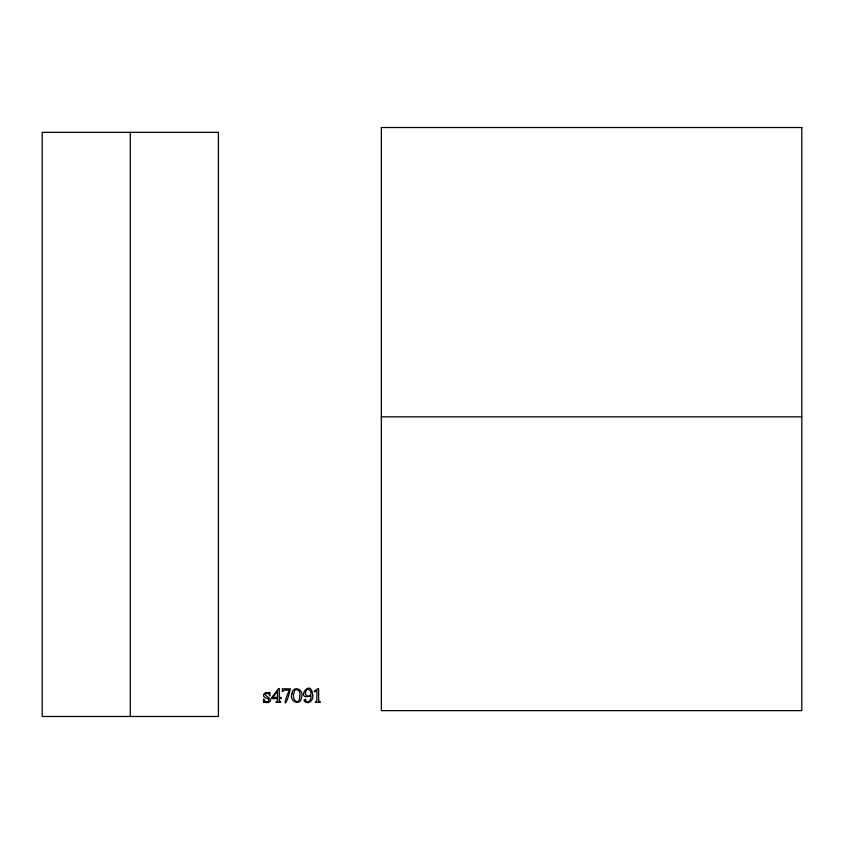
<?xml version="1.0" encoding="UTF-8"?>
<svg xmlns="http://www.w3.org/2000/svg" width="844" height="844" viewBox="0 0 844 844"><rect width="100%" height="100%" fill="white"/><g stroke="black" fill="none" stroke-linecap="round" stroke-linejoin="round"><path stroke-width="1.27" d="M381.351 416.841L801.8 416.841M130.292 132.339L130.292 716.482M318.642 700.225L318.589 701.554L320.203 701.48L320.203 702.324L315.287 702.324L316.88 700.436L316.943 690.392L314.59 691.88L314.211 691.32L317.966 688.525L318.621 688.525L318.642 700.225M312.723 695.403C313.746 700.014 308.503 705.173 304.536 701.385C302.69 699.328 306.889 698.442 305.612 700.858C308.493 704.244 311.932 698.653 310.908 695.656C294.05 702.071 311.13 676.107 312.723 695.403M279.258 700.225L279.174 701.596L280.662 701.533L280.662 702.324L275.819 702.324L277.191 701.037L277.497 698.6L271.641 698.6L271.641 697.661L278.615 688.525L279.258 688.525L279.258 697.45L281.2 697.471L281.2 698.6L279.258 698.6L279.258 700.225M299.673 695.941C299.989 706.734 291.106 700.277 293.986 692.945C294.514 686.172 301.793 690.772 299.673 695.941M291.961 693.916C288.764 701.554 300.886 706.734 301.53 697.249C304.768 689.453 292.594 684.473 291.961 693.916M263.56 694.538C262.421 698.632 269.658 697.397 268.888 701.005C267.39 702.873 264.035 701.501 264.077 699.149L263.486 699.149L263.602 702.461L264.415 702.461L264.33 701.786L265.628 702.387A5.222 5.222 0 0 0 268.118 702.556C274.954 699.56 265.543 696.849 265.111 694L267.411 693.146A1.973 1.973 0 0 1 268.635 693.916L269.943 695.846L269.943 692.47L269.13 692.47L269.173 693.209L265.691 692.491L263.56 694.538M305.718 691.278C303.861 695.129 309.104 698.716 310.898 694.285C312.09 690.846 307.079 686.879 305.718 691.278M282.846 691.036L282.286 691.679L282.286 688.831L290.357 688.831C285.821 708.907 281.748 705.869 289.471 690.16L284.386 690.181L282.846 691.036M277.465 691.257L272.907 697.355L277.497 697.408L277.497 691.257M801.8 127.518L381.351 127.518L381.351 710.627L801.8 710.627L801.8 127.518M218.396 132.339L42.2 132.339L42.2 716.482L218.396 716.482L218.396 132.339"/></g></svg>
